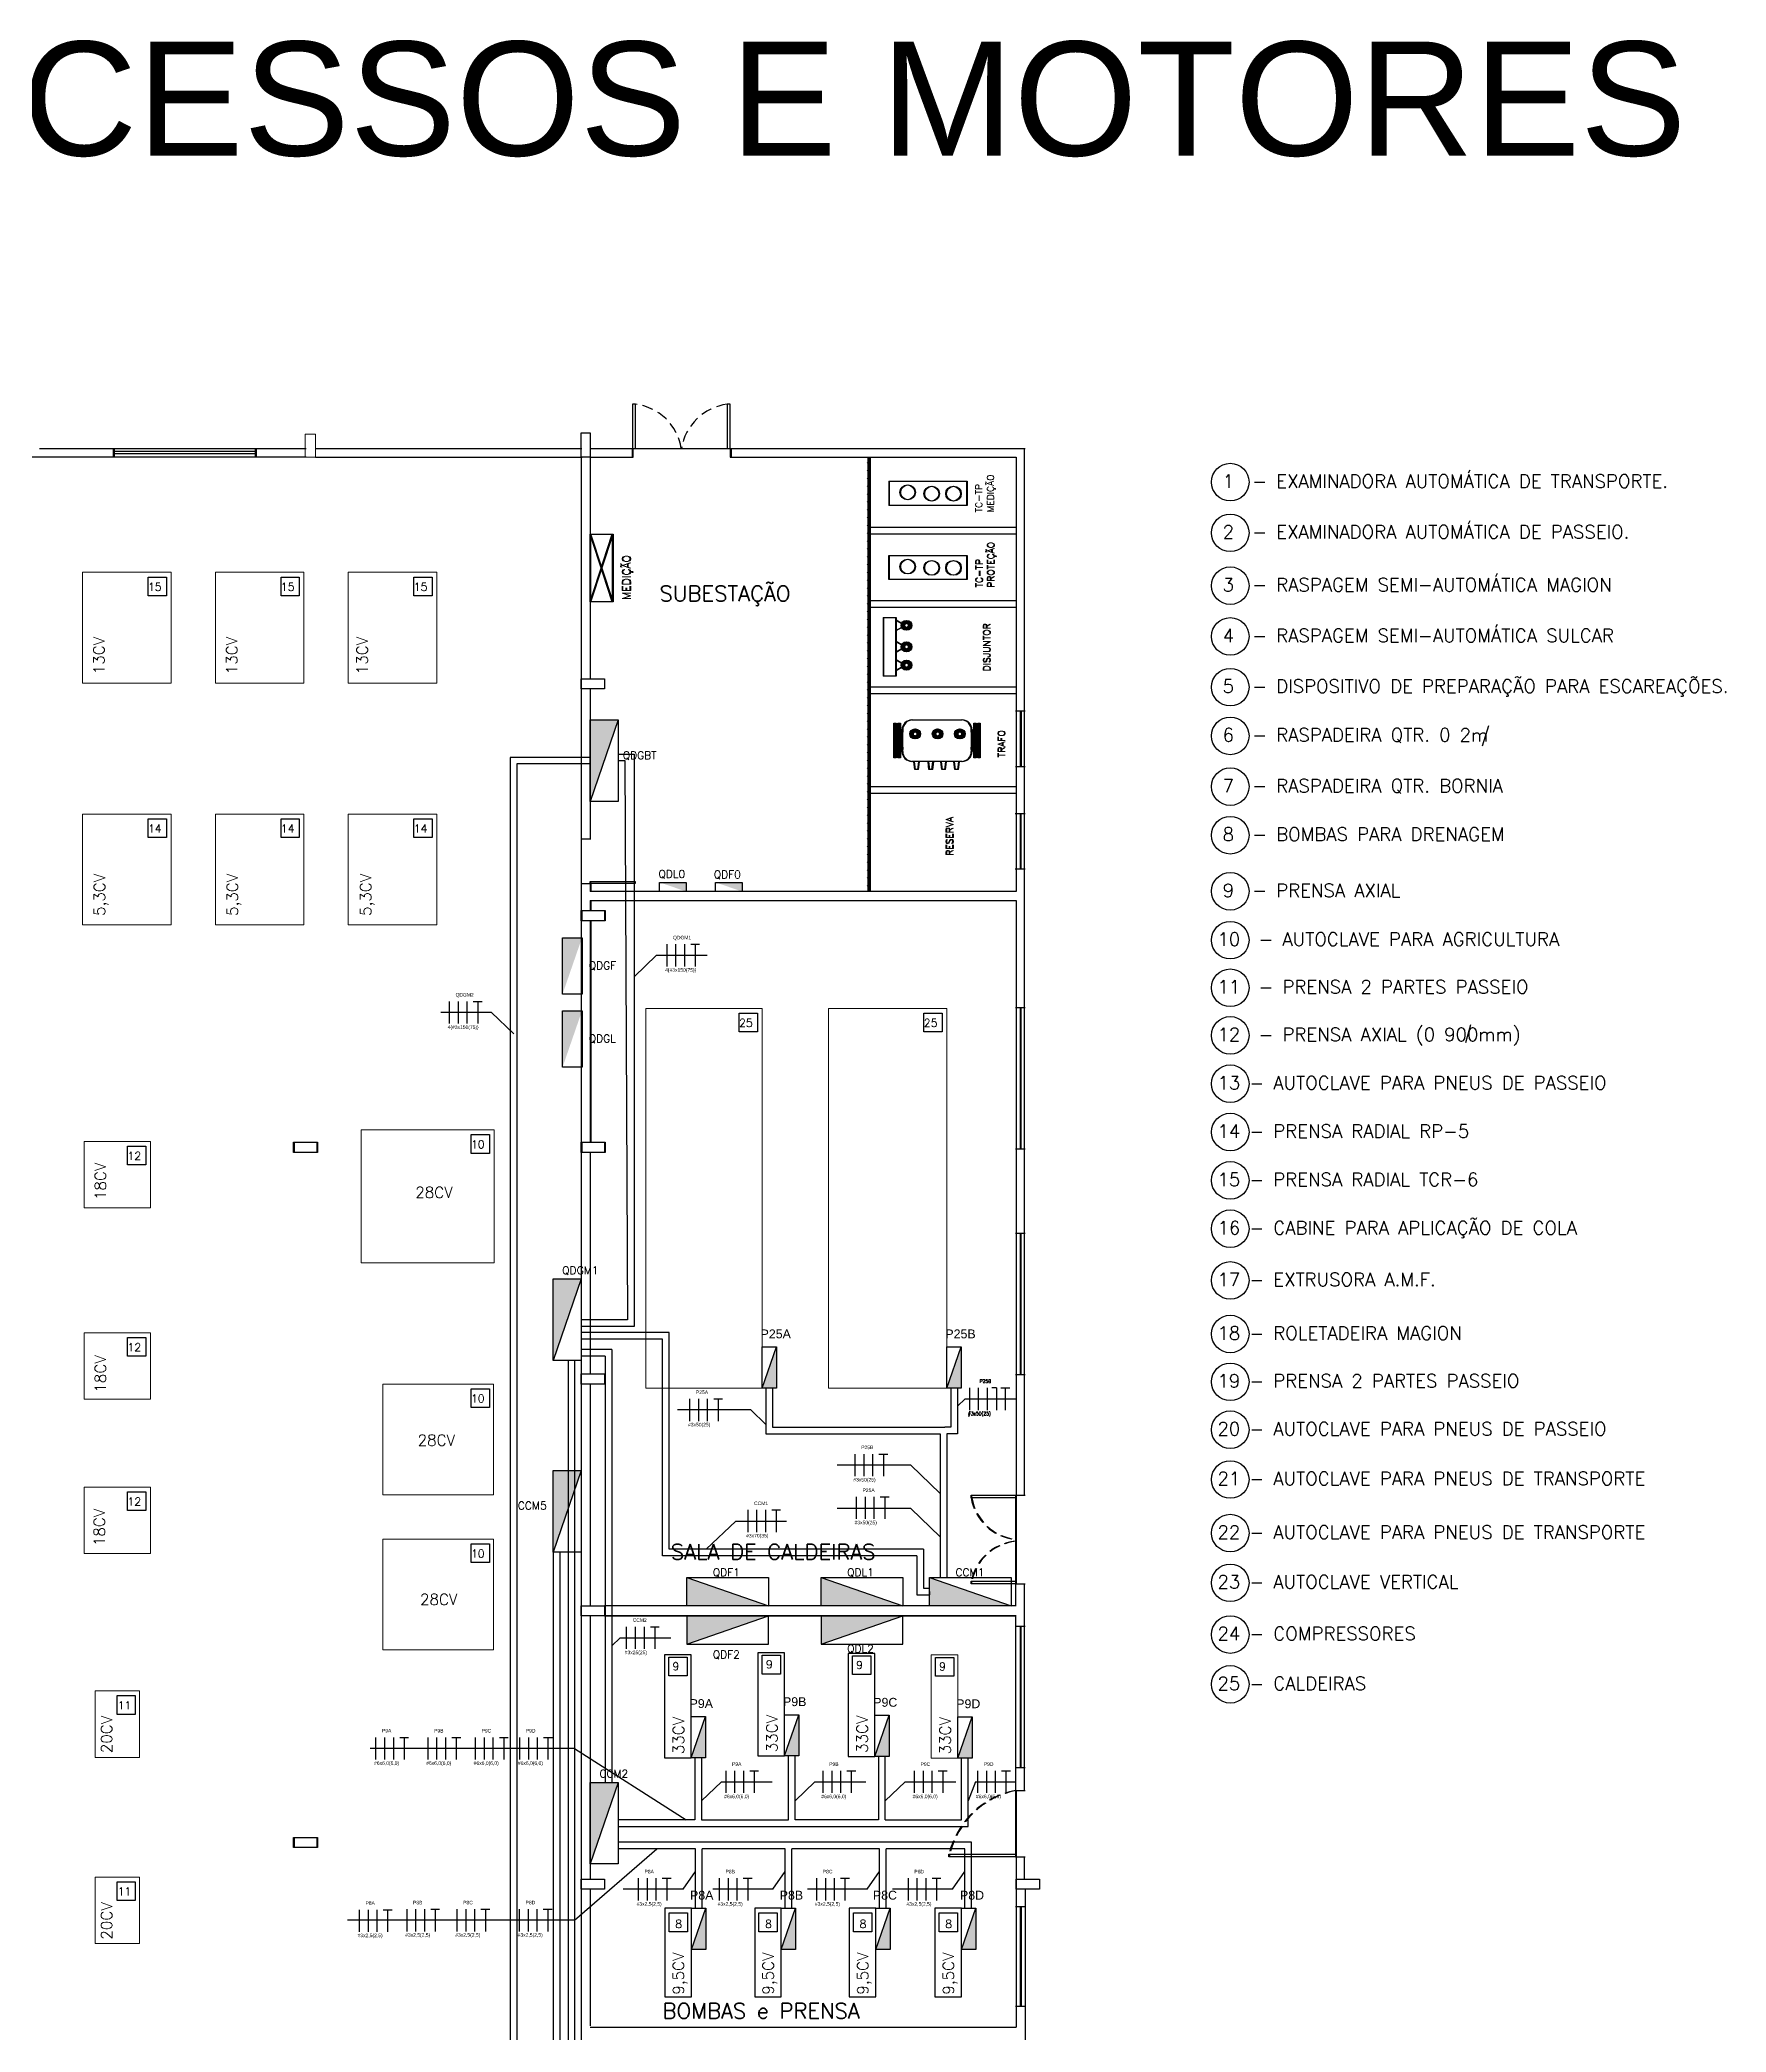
# Model space of a CAD drawing. Extents: x -259 to 641, y -96 to 322.
# Drawn here: x 255.75 to 293.81, y 152.59 to 197.55 of the extents above; entities that cross this region are included whole.
import ezdxf

# ---------------------------------------------------------------- set-up
doc = ezdxf.new("R2010")
doc.units = 0
doc.header["$MEASUREMENT"] = 0
doc.linetypes.add('DASHED2', pattern=[0.375, 0.25, -0.125])
for name, color, linetype in [('_ARQ', 5, 'Continuous'), ('_ARQ-TEXTO', 4, 'Continuous'), ('_ELT-ELETROCALHAS', 1, 'Continuous'), ('_ELT-MAQUINAS-TEXTO', 4, 'Continuous'), ('_ELT-MÁQUINAS', 3, 'Continuous'), ('_ELT-PONTO', 2, 'Continuous'), ('_ELT-PONTO-TEXTO', 4, 'Continuous'), ('_ELT_ELETRODUTOS', 6, 'Continuous'), ('ELET_FIAÇÃO', 1, 'Continuous')]:
    doc.layers.add(name, color=color, linetype=linetype)
doc.styles.add('ARIAL', font='arial.ttf')
doc.styles.add('ROMANS', font='romans')
doc.styles.add('textstyle3', font='romans')
doc.styles.add('textstyle4', font='arial.ttf')
doc.styles.add('textstyle6', font='Standard')

# ---------------------------------------------------------------- blocks, each defined once
blk = doc.blocks.new('FIACAO_LAMP_ELETRO_3FNT')
at = {"layer": 'ELET_FIAÇÃO', "color": 4, "linetype": 'Continuous'}
for p, q in [((0, -0.25), (0, 0.25)), ((0.2, -0.25), (0.2, 0.25)), ((0.4, -0.25), (0.4, 0.25)), ((0.6, 0.25), (0.5, 0.25)), ((0.6, 0.25), (0.6, -0.25)), ((0.7, 0.25), (0.9, 0.25)), ((0.8, 0.25), (0.8, -0.25))]:
    blk.add_line(p, q, dxfattribs=at)
at = {"layer": 'ELET_FIAÇÃO', "color": 4, "linetype": 'Continuous', "style": 'textstyle4'}
for tag, p in [('C', (0.224, 0.36)), ('B', (-0.043, -0.37))]:
    blk.add_attdef(tag, p, '', height=0.08, dxfattribs=at)
blk = doc.blocks.new('FIACAO_LAMP_ELETRO_3FT')
at = {"layer": 'ELET_FIAÇÃO', "color": 4, "linetype": 'Continuous'}
for p, q in [((0, -0.25), (0, 0.25)), ((0.2, -0.25), (0.2, 0.25)), ((0.4, -0.25), (0.4, 0.25)), ((0.536, 0.25), (0.736, 0.25)), ((0.636, 0.25), (0.636, -0.25))]:
    blk.add_line(p, q, dxfattribs=at)
at = {"layer": 'ELET_FIAÇÃO', "color": 4, "linetype": 'Continuous', "style": 'textstyle4'}
for tag, p in [('C', (0.136, 0.36)), ('B', (-0.043, -0.37))]:
    blk.add_attdef(tag, p, '', height=0.08, dxfattribs=at)

msp = doc.modelspace()

# ---------------------------------------------------------------- hatches: boundary and pattern name
at = {"layer": '_ARQ', "transparency": 33554687}
h = msp.add_hatch(dxfattribs=at)
h.set_pattern_fill('ANSI31', color=256, style=0, pattern_type=0)
h.set_pattern_definition([(45, (5.17517, 54.15784), (-0.08838835, 0.08838835), [])])
h.paths.add_polyline_path([(274.477, 188.127), (274.425, 188.127), (274.425, 178.327), (274.477, 178.327)], flags=0)
h = msp.add_hatch(dxfattribs=at)
h.set_pattern_fill('ANSI31', color=256, style=0, pattern_type=0)
h.set_pattern_definition([(45, (5.19323, 54.15784), (-0.08838835, 0.08838835), [])])
h.paths.add_polyline_path([(274.496, 188.127), (274.443, 188.127), (274.443, 178.327), (274.496, 178.327)], flags=0)
at = {"layer": '_ELT-PONTO', "linetype": 'Continuous', "lineweight": 0, "transparency": 33554687}
h = msp.add_hatch(color=256, dxfattribs=at)
edge = h.paths.add_edge_path(flags=0)
edge.add_arc((275.301, 184.333), 0.111, 180, 360)
edge.add_arc((275.301, 184.333), 0.111, 0, 180)
edge = h.paths.add_edge_path(flags=0)
edge.add_arc((275.301, 184.333), 0.0492, 180, 360, ccw=False)
edge.add_arc((275.301, 184.333), 0.0492, 0, 180, ccw=False)
at = {"layer": '_ELT-PONTO', "linetype": 'Continuous', "transparency": 33554687}
h = msp.add_hatch(color=256, dxfattribs=at)
edge = h.paths.add_edge_path(flags=0)
edge.add_arc((275.319, 184.333), 0.111, 180, 360)
edge.add_arc((275.319, 184.333), 0.111, 0, 180)
edge = h.paths.add_edge_path(flags=0)
edge.add_arc((275.319, 184.333), 0.0492, 180, 360, ccw=False)
edge.add_arc((275.319, 184.333), 0.0492, 0, 180, ccw=False)
at = {"layer": '_ELT-PONTO', "linetype": 'Continuous', "lineweight": 0, "transparency": 33554687}
h = msp.add_hatch(color=256, dxfattribs=at)
edge = h.paths.add_edge_path(flags=0)
edge.add_arc((275.301, 183.849), 0.111, 180, 360)
edge.add_arc((275.301, 183.849), 0.111, 0, 180)
edge = h.paths.add_edge_path(flags=0)
edge.add_arc((275.301, 183.849), 0.0492, 180, 360, ccw=False)
edge.add_arc((275.301, 183.849), 0.0492, 0, 180, ccw=False)
at = {"layer": '_ELT-PONTO', "linetype": 'Continuous', "transparency": 33554687}
h = msp.add_hatch(color=256, dxfattribs=at)
edge = h.paths.add_edge_path(flags=0)
edge.add_arc((275.319, 183.849), 0.111, 180, 360)
edge.add_arc((275.319, 183.849), 0.111, 0, 180)
edge = h.paths.add_edge_path(flags=0)
edge.add_arc((275.319, 183.849), 0.0492, 180, 360, ccw=False)
edge.add_arc((275.319, 183.849), 0.0492, 0, 180, ccw=False)
at = {"layer": '_ELT-PONTO', "linetype": 'Continuous', "lineweight": 0, "transparency": 33554687}
h = msp.add_hatch(color=256, dxfattribs=at)
edge = h.paths.add_edge_path(flags=0)
edge.add_arc((275.301, 183.435), 0.111, 180, 360)
edge.add_arc((275.301, 183.435), 0.111, 0, 180)
edge = h.paths.add_edge_path(flags=0)
edge.add_arc((275.301, 183.435), 0.0492, 180, 360, ccw=False)
edge.add_arc((275.301, 183.435), 0.0492, 0, 180, ccw=False)
at = {"layer": '_ELT-PONTO', "linetype": 'Continuous', "transparency": 33554687}
h = msp.add_hatch(color=256, dxfattribs=at)
edge = h.paths.add_edge_path(flags=0)
edge.add_arc((275.319, 183.435), 0.111, 180, 360)
edge.add_arc((275.319, 183.435), 0.111, 0, 180)
edge = h.paths.add_edge_path(flags=0)
edge.add_arc((275.319, 183.435), 0.0492, 180, 360, ccw=False)
edge.add_arc((275.319, 183.435), 0.0492, 0, 180, ccw=False)
for points in [[(268.168, 180.36), (268.805, 182.2), (268.168, 182.2)], [(267.546, 176.01), (267.986, 177.283), (267.546, 177.283)], [(267.546, 174.361), (267.986, 175.634), (267.546, 175.634)], [(267.332, 167.742), (267.968, 169.583), (267.332, 169.583)], [(267.332, 163.422), (267.968, 165.262), (267.332, 165.262)], [(272.193, 162.21), (270.352, 162.847), (270.352, 162.21)], [(275.226, 162.21), (273.386, 162.847), (273.386, 162.21)], [(277.672, 162.21), (275.832, 162.847), (275.832, 162.21)], [(270.352, 161.981), (270.352, 161.344), (272.193, 161.981)], [(273.386, 161.981), (273.386, 161.344), (275.226, 161.981)], [(268.168, 156.382), (268.805, 158.222), (268.168, 158.222)]]:
    msp.add_hatch(color=256, dxfattribs=at).paths.add_polyline_path(points, flags=0)
at = {"layer": '_ELT-PONTO', "linetype": 'Continuous', "lineweight": 0, "transparency": 33554687}
h = msp.add_hatch(color=256, dxfattribs=at)
edge = h.paths.add_edge_path(flags=0)
edge.add_arc((275.496, 181.884), 0.111, 0, 180)
edge.add_arc((275.496, 181.884), 0.111, 180, 360)
edge = h.paths.add_edge_path(flags=0)
edge.add_arc((275.496, 181.884), 0.0492, 0, 180, ccw=False)
edge.add_arc((275.496, 181.884), 0.0492, 180, 360, ccw=False)
at = {"layer": '_ELT-PONTO', "linetype": 'Continuous', "transparency": 33554687}
h = msp.add_hatch(color=256, dxfattribs=at)
edge = h.paths.add_edge_path(flags=0)
edge.add_arc((275.514, 181.884), 0.111, 0, 180)
edge.add_arc((275.514, 181.884), 0.111, 180, 360)
edge = h.paths.add_edge_path(flags=0)
edge.add_arc((275.514, 181.884), 0.0492, 0, 180, ccw=False)
edge.add_arc((275.514, 181.884), 0.0492, 180, 360, ccw=False)
at = {"layer": '_ELT-PONTO', "linetype": 'Continuous', "lineweight": 0, "transparency": 33554687}
h = msp.add_hatch(color=256, dxfattribs=at)
edge = h.paths.add_edge_path(flags=0)
edge.add_arc((276.004, 181.884), 0.111, 270, 450)
edge.add_arc((276.004, 181.884), 0.111, 90, 270)
edge = h.paths.add_edge_path(flags=0)
edge.add_arc((276.004, 181.884), 0.0492, -90, 90, ccw=False)
edge.add_arc((276.004, 181.884), 0.0492, 90, 270, ccw=False)
at = {"layer": '_ELT-PONTO', "linetype": 'Continuous', "transparency": 33554687}
h = msp.add_hatch(color=256, dxfattribs=at)
edge = h.paths.add_edge_path(flags=0)
edge.add_arc((276.022, 181.884), 0.111, 270, 450)
edge.add_arc((276.022, 181.884), 0.111, 90, 270)
edge = h.paths.add_edge_path(flags=0)
edge.add_arc((276.022, 181.884), 0.0492, -90, 90, ccw=False)
edge.add_arc((276.022, 181.884), 0.0492, 90, 270, ccw=False)
at = {"layer": '_ELT-PONTO', "linetype": 'Continuous', "lineweight": 0, "transparency": 33554687}
h = msp.add_hatch(color=256, dxfattribs=at)
edge = h.paths.add_edge_path(flags=0)
edge.add_arc((276.505, 181.884), 0.111, 0, 180)
edge.add_arc((276.505, 181.884), 0.111, 180, 360)
edge = h.paths.add_edge_path(flags=0)
edge.add_arc((276.505, 181.884), 0.0492, 0, 180, ccw=False)
edge.add_arc((276.505, 181.884), 0.0492, 180, 360, ccw=False)
at = {"layer": '_ELT-PONTO', "linetype": 'Continuous', "transparency": 33554687}
h = msp.add_hatch(color=256, dxfattribs=at)
edge = h.paths.add_edge_path(flags=0)
edge.add_arc((276.523, 181.884), 0.111, 0, 180)
edge.add_arc((276.523, 181.884), 0.111, 180, 360)
edge = h.paths.add_edge_path(flags=0)
edge.add_arc((276.523, 181.884), 0.0492, 0, 180, ccw=False)
edge.add_arc((276.523, 181.884), 0.0492, 180, 360, ccw=False)
at = {"layer": '_ELT-PONTO', "linetype": 'Continuous'}
for points in [[(269.737, 178.534), (270.337, 178.327), (270.337, 178.534)], [(270.999, 178.534), (271.599, 178.327), (271.599, 178.534)]]:
    msp.add_hatch(color=256, dxfattribs=at).paths.add_polyline_path(points)
h = msp.add_hatch(color=256, dxfattribs=at)
h.dxf.hatch_style = 1
h.paths.add_polyline_path([(272.374, 168.051), (272.052, 167.119), (272.374, 167.119)])
h = msp.add_hatch(color=256, dxfattribs=at)
h.dxf.hatch_style = 1
h.paths.add_polyline_path([(276.545, 168.051), (276.222, 167.119), (276.545, 167.119)])
h = msp.add_hatch(color=256, dxfattribs=at)
h.dxf.hatch_style = 1
h.paths.add_polyline_path([(270.771, 159.708), (270.449, 158.776), (270.771, 158.776)])
h = msp.add_hatch(color=256, dxfattribs=at)
h.dxf.hatch_style = 1
h.paths.add_polyline_path([(272.88, 159.751), (272.558, 158.819), (272.88, 158.819)])
h = msp.add_hatch(color=256, dxfattribs=at)
h.dxf.hatch_style = 1
h.paths.add_polyline_path([(274.917, 159.737), (274.594, 158.805), (274.917, 158.805)])
h = msp.add_hatch(color=256, dxfattribs=at)
h.dxf.hatch_style = 1
h.paths.add_polyline_path([(276.79, 159.704), (276.467, 158.772), (276.79, 158.772)])
h = msp.add_hatch(color=256, dxfattribs=at)
h.dxf.hatch_style = 1
h.paths.add_polyline_path([(270.781, 155.384), (270.458, 154.452), (270.781, 154.452)])
h = msp.add_hatch(color=256, dxfattribs=at)
h.dxf.hatch_style = 1
h.paths.add_polyline_path([(272.806, 155.384), (272.484, 154.452), (272.806, 154.452)])
h = msp.add_hatch(color=256, dxfattribs=at)
h.dxf.hatch_style = 1
h.paths.add_polyline_path([(274.941, 155.384), (274.618, 154.452), (274.941, 154.452)])
h = msp.add_hatch(color=256, dxfattribs=at)
h.dxf.hatch_style = 1
h.paths.add_polyline_path([(276.875, 155.384), (276.552, 154.452), (276.875, 154.452)])

# ---------------------------------------------------------------- linework, layer by layer
at = {"layer": '_ARQ', "linetype": 'Continuous'}
for p, q in [((261.739, 188.127), (224.364, 188.127)), ((261.757, 188.127), (224.611, 188.127)), ((269.123, 188.127), (269.123, 188.325)), ((269.123, 188.325), (271.333, 188.325)), ((269.141, 188.325), (271.351, 188.325)), ((269.141, 188.127), (269.141, 188.325)), ((271.333, 188.325), (271.333, 188.127)), ((271.351, 188.325), (271.351, 188.127)), ((268.168, 182.898), (268.168, 179.506)), ((268.168, 179.506), (267.968, 179.506)), ((268.186, 179.506), (267.986, 179.506)), ((277.768, 164.704), (277.768, 162.704)), ((277.786, 164.704), (277.786, 162.704)), ((277.768, 161.981), (277.768, 158.04)), ((277.768, 158.04), (277.968, 158.04)), ((277.768, 158.04), (277.768, 156.6)), ((277.786, 158.04), (277.786, 156.6)), ((277.786, 158.04), (277.986, 158.04)), ((277.768, 156.54), (277.968, 156.54)), ((277.786, 156.54), (277.986, 156.54)), ((268.168, 155.811), (268.168, 152.726))]:
    msp.add_line(p, q, dxfattribs=at)
at = {"layer": '_ARQ'}
for p, q in [((255.739, 188.327), (261.739, 188.327)), ((255.757, 188.327), (261.757, 188.327)), ((257.412, 188.124), (257.412, 188.327)), ((257.412, 188.262), (260.609, 188.262)), ((257.412, 188.209), (260.609, 188.209)), ((257.43, 188.124), (257.43, 188.327)), ((257.43, 188.262), (260.627, 188.262)), ((257.43, 188.209), (260.627, 188.209)), ((260.612, 188.327), (260.612, 188.124)), ((260.63, 188.327), (260.63, 188.124)), ((261.968, 188.327), (267.966, 188.327)), ((261.968, 188.127), (267.968, 188.127)), ((261.986, 188.327), (267.984, 188.327)), ((261.986, 188.127), (267.986, 188.127)), ((267.968, 188.127), (267.968, 149.641)), ((268.168, 188.327), (277.968, 188.327)), ((268.168, 188.127), (269.123, 188.127)), ((268.168, 188.127), (268.168, 183.127)), ((268.186, 188.327), (277.986, 188.327)), ((268.186, 188.127), (269.141, 188.127)), ((271.333, 188.127), (277.768, 188.127)), ((271.351, 188.127), (277.786, 188.127)), ((274.443, 178.327), (274.443, 188.127)), ((274.477, 178.327), (274.477, 188.127)), ((274.496, 178.327), (274.496, 188.127)), ((277.786, 188.127), (277.786, 178.327)), ((277.968, 188.327), (277.968, 164.704)), ((274.477, 186.547), (277.768, 186.547)), ((274.477, 186.397), (277.768, 186.397)), ((274.496, 186.547), (277.786, 186.547)), ((274.496, 186.397), (277.786, 186.397)), ((274.477, 184.897), (277.768, 184.897)), ((274.496, 184.897), (277.786, 184.897)), ((274.477, 184.747), (277.768, 184.747)), ((274.496, 184.747), (277.786, 184.747)), ((274.477, 182.947), (277.768, 182.947)), ((274.477, 182.797), (277.768, 182.797)), ((274.496, 182.947), (277.786, 182.947)), ((274.496, 182.797), (277.786, 182.797)), ((277.768, 182.402), (277.971, 182.402)), ((277.786, 182.402), (277.989, 182.402)), ((277.887, 181.152), (277.887, 182.402)), ((277.905, 181.152), (277.905, 182.402)), ((277.768, 181.152), (277.971, 181.152)), ((277.786, 181.152), (277.989, 181.152)), ((274.477, 180.697), (277.768, 180.697)), ((274.477, 180.547), (277.768, 180.547)), ((274.496, 180.697), (277.786, 180.697)), ((274.496, 180.547), (277.786, 180.547)), ((277.766, 180.09), (277.968, 180.09)), ((277.784, 180.09), (277.986, 180.09)), ((277.884, 178.84), (277.884, 180.09)), ((277.902, 178.84), (277.902, 180.09)), ((267.968, 178.506), (268.168, 178.506)), ((267.986, 178.506), (268.186, 178.506)), ((268.168, 178.506), (268.168, 178.327)), ((268.186, 178.506), (268.186, 178.327)), ((277.766, 178.84), (277.968, 178.84)), ((277.784, 178.84), (277.986, 178.84)), ((277.768, 178.327), (268.168, 178.327)), ((268.168, 178.127), (268.168, 177.898)), ((268.168, 178.127), (277.768, 178.127)), ((277.786, 178.327), (268.186, 178.327)), ((268.186, 178.127), (277.786, 178.127)), ((268.186, 178.127), (268.186, 177.898)), ((277.786, 178.127), (277.786, 164.704)), ((268.168, 177.668), (268.168, 172.668)), ((268.186, 177.668), (268.186, 172.668)), ((277.768, 175.709), (277.968, 175.709)), ((277.786, 175.709), (277.986, 175.709)), ((277.884, 172.509), (277.884, 175.707)), ((277.902, 172.509), (277.902, 175.707)), ((268.168, 172.439), (268.168, 167.439)), ((277.968, 172.509), (277.768, 172.509)), ((277.986, 172.509), (277.786, 172.509)), ((277.768, 170.62), (277.968, 170.62)), ((277.786, 170.62), (277.986, 170.62)), ((277.884, 167.42), (277.884, 170.617)), ((277.902, 167.42), (277.902, 170.617)), ((277.968, 167.42), (277.768, 167.42)), ((277.986, 167.42), (277.786, 167.42)), ((268.168, 167.21), (268.168, 162.21)), ((277.768, 164.704), (277.968, 164.704)), ((277.786, 164.704), (277.986, 164.704)), ((275.832, 162.528), (275.832, 162.603)), ((275.832, 162.528), (275.832, 162.453)), ((277.768, 162.704), (277.968, 162.704)), ((277.768, 162.704), (277.768, 162.21)), ((277.786, 162.704), (277.986, 162.704)), ((277.968, 162.704), (277.968, 158.04)), ((268.168, 161.981), (268.168, 156.04)), ((277.768, 162.21), (268.493, 162.21)), ((268.493, 161.981), (277.768, 161.981)), ((277.786, 162.21), (268.511, 162.21)), ((277.786, 161.981), (268.511, 161.981)), ((277.766, 161.75), (277.968, 161.75)), ((277.784, 161.75), (277.986, 161.75)), ((277.884, 158.55), (277.884, 161.747)), ((277.902, 158.55), (277.902, 161.747)), ((277.968, 158.55), (277.766, 158.55)), ((277.986, 158.55), (277.784, 158.55)), ((277.786, 156.54), (277.786, 152.698)), ((277.968, 156.54), (277.968, 156.04)), ((277.986, 155.811), (277.986, 141.093)), ((277.768, 155.419), (277.971, 155.419)), ((277.786, 155.419), (277.989, 155.419)), ((277.887, 153.165), (277.887, 155.416)), ((277.905, 153.165), (277.905, 155.416)), ((277.971, 153.165), (277.768, 153.165)), ((277.989, 153.165), (277.786, 153.165)), ((268.168, 152.698), (277.768, 152.698)), ((268.186, 152.698), (277.786, 152.698))]:
    msp.add_line(p, q, dxfattribs=at)
at = {"layer": '_ARQ', "linetype": 'Continuous'}
for points in [[(269.123, 188.325), (269.193, 188.325), (269.193, 189.325), (269.123, 189.325)], [(271.263, 188.325), (271.333, 188.325), (271.333, 189.325), (271.263, 189.325)], [(268.168, 188.127), (267.966, 188.127), (267.966, 188.675), (268.168, 188.675)], [(277.768, 164.644), (276.768, 164.644), (276.768, 164.704), (277.768, 164.704)], [(277.786, 164.644), (276.786, 164.644), (276.786, 164.704), (277.786, 164.704)], [(277.768, 162.704), (276.768, 162.704), (276.768, 162.764), (277.768, 162.764)], [(277.786, 162.704), (276.786, 162.704), (276.786, 162.764), (277.786, 162.764)], [(277.768, 156.54), (276.268, 156.54), (276.268, 156.6), (277.768, 156.6)], [(277.786, 156.54), (276.286, 156.54), (276.286, 156.6), (277.786, 156.6)]]:
    msp.add_lwpolyline(points, close=True, dxfattribs=at)
at = {"layer": '_ARQ', "lineweight": 0}
msp.add_lwpolyline([(261.968, 188.651), (261.968, 188.127), (261.739, 188.127), (261.739, 188.651)], close=True, dxfattribs=at)
at = {"layer": '_ARQ'}
for points in [[(267.968, 183.127), (268.493, 183.127), (268.493, 182.898), (267.968, 182.898)], [(268.168, 178.506), (268.168, 178.556), (269.168, 178.556), (269.168, 178.506)], [(268.186, 178.506), (268.186, 178.556), (269.186, 178.556), (269.186, 178.506)], [(267.968, 177.898), (268.493, 177.898), (268.493, 177.668), (267.968, 177.668)], [(267.986, 177.898), (268.511, 177.898), (268.511, 177.668), (267.986, 177.668)], [(261.477, 172.668), (262.001, 172.668), (262.001, 172.439), (261.477, 172.439)], [(261.495, 172.668), (262.019, 172.668), (262.019, 172.439), (261.495, 172.439)], [(267.968, 172.668), (268.493, 172.668), (268.493, 172.439), (267.968, 172.439)], [(267.986, 172.668), (268.511, 172.668), (268.511, 172.439), (267.986, 172.439)], [(267.968, 167.439), (268.493, 167.439), (268.493, 167.21), (267.968, 167.21)], [(267.968, 162.21), (268.493, 162.21), (268.493, 161.981), (267.968, 161.981)], [(261.477, 156.981), (262.001, 156.981), (262.001, 156.752), (261.477, 156.752)], [(261.495, 156.981), (262.019, 156.981), (262.019, 156.752), (261.495, 156.752)], [(267.968, 156.04), (268.493, 156.04), (268.493, 155.811), (267.968, 155.811)], [(277.786, 156.04), (278.311, 156.04), (278.311, 155.811), (277.786, 155.811)]]:
    msp.add_lwpolyline(points, close=True, dxfattribs=at)
at = {"layer": '_ARQ', "linetype": 'DASHED2'}
for centre, radius, start, end in [((269.04, 188.131), 1.204, 9.3793, 82.7104), ((271.416, 188.129), 1.204, 97.2896, 170.6207), ((277.889, 164.834), 1.136, 189.6213, 263.9217), ((277.907, 164.834), 1.136, 189.6213, 263.9217), ((277.881, 162.534), 1.136, 96.0783, 170.3787), ((277.899, 162.534), 1.136, 96.0783, 170.3787), ((278.142, 156.15), 1.927, 101.1833, 166.4784), ((278.16, 156.15), 1.927, 101.1833, 166.4784)]:
    msp.add_arc(centre, radius, start, end, dxfattribs=at)
at = {"layer": '_ARQ-TEXTO'}
for p, q in [((288.309, 181.613), (288.458, 182.073)), ((287.936, 174.921), (288.052, 175.328))]:
    msp.add_line(p, q, dxfattribs=at)
for centre in [(282.618, 187.566), (282.618, 186.421), (282.618, 185.229), (282.618, 184.084), (282.618, 182.939), (282.618, 181.839), (282.618, 180.694), (282.618, 179.597), (282.618, 178.332), (282.618, 177.229), (282.618, 176.155), (282.618, 175.081), (282.618, 173.99), (282.618, 172.899), (282.618, 171.808), (282.618, 170.718), (282.618, 169.551), (282.618, 168.342), (282.618, 167.262), (282.618, 166.182), (282.618, 165.058), (282.618, 163.849), (282.618, 162.726), (282.618, 161.559), (282.618, 160.436)]:
    msp.add_circle(centre, 0.424, dxfattribs=at)
at = {"layer": '_ELT-ELETROCALHAS', "color": 254, "true_color": 0xfeeab9}
for p, q in [((268.51, 167.839), (268.51, 158.222)), ((268.66, 167.989), (268.66, 158.222))]:
    msp.add_line(p, q, dxfattribs=at)
at = {"layer": '_ELT-ELETROCALHAS', "color": 116, "true_color": 0x136734}
for points in [[(268.168, 181.355), (266.367, 181.355), (266.367, 151.048), (248.653, 151.048), (248.653, 150.254)], [(268.168, 181.205), (266.517, 181.205), (266.517, 150.898), (248.803, 150.898), (248.803, 150.254)], [(268.805, 181.43), (269.16, 181.43), (269.16, 168.51), (267.968, 168.51)], [(268.805, 181.28), (268.952, 181.28), (269.01, 168.66), (267.968, 168.66)]]:
    msp.add_lwpolyline(points, dxfattribs=at)
at = {"layer": '_ELT-ELETROCALHAS', "color": 254, "true_color": 0xfeeab9}
for points in [[(269.954, 167.742), (269.954, 168.372), (267.968, 168.372)], [(269.804, 168.151), (269.804, 168.222), (267.968, 168.222)], [(275.543, 163.334), (269.804, 163.334), (269.804, 168.151)], [(267.67, 167.742), (267.67, 143.52)], [(267.82, 167.742), (267.82, 143.67)], [(268.66, 167.989), (267.968, 167.989)], [(268.51, 167.839), (267.968, 167.839)], [(275.693, 163.484), (269.954, 163.484), (269.954, 167.742)], [(267.332, 163.422), (267.332, 150.654)], [(267.482, 163.422), (267.482, 150.504)], [(275.543, 163.334), (275.543, 162.453), (275.832, 162.453)], [(275.693, 163.484), (275.693, 162.603), (275.832, 162.603)]]:
    msp.add_lwpolyline(points, dxfattribs=at)
at = {"layer": '_ELT-ELETROCALHAS', "color": 32, "true_color": 0xcd6928}
for points in [[(272.138, 167.119), (272.138, 166.088), (276.072, 166.088), (276.072, 162.847)], [(272.288, 167.119), (272.288, 166.238), (276.177, 166.238)], [(276.309, 167.119), (276.309, 166.238), (276.177, 166.238)], [(276.459, 167.119), (276.459, 166.088), (276.222, 166.088)], [(276.222, 166.088), (276.222, 162.847)], [(270.535, 158.776), (270.535, 157.377), (268.805, 157.377)], [(268.805, 157.227), (276.703, 157.227), (276.703, 158.772)], [(270.685, 157.377), (272.644, 157.377), (272.644, 158.819)], [(270.685, 158.776), (270.685, 157.377)], [(272.794, 157.377), (272.794, 158.819)], [(274.681, 158.805), (274.681, 157.377), (272.794, 157.377)], [(274.831, 157.377), (274.831, 158.805)], [(274.831, 157.377), (276.553, 157.377), (276.553, 158.772)], [(270.695, 156.871), (268.805, 156.871)], [(270.545, 155.384), (270.545, 156.721), (268.805, 156.721)], [(272.72, 156.871), (272.72, 156.871), (270.695, 156.871)], [(270.695, 155.384), (270.695, 156.721)], [(272.57, 155.384), (272.57, 156.721), (270.695, 156.721)], [(274.854, 156.871), (272.72, 156.871)], [(272.72, 155.384), (272.72, 156.721)], [(274.704, 155.384), (274.704, 156.721), (272.72, 156.721)], [(276.778, 155.384), (276.778, 156.871), (274.854, 156.871)], [(274.854, 155.384), (274.854, 156.721)], [(276.628, 155.384), (276.628, 156.721), (274.854, 156.721)]]:
    msp.add_lwpolyline(points, dxfattribs=at)
at = {"layer": '_ELT-MAQUINAS-TEXTO'}
for points in [[(258.193, 185.421), (258.605, 185.421), (258.605, 184.999), (258.193, 184.999)], [(261.193, 185.421), (261.605, 185.421), (261.605, 184.999), (261.193, 184.999)], [(264.193, 185.421), (264.605, 185.421), (264.605, 184.999), (264.193, 184.999)], [(258.193, 179.966), (258.605, 179.966), (258.605, 179.544), (258.193, 179.544)], [(261.193, 179.966), (261.605, 179.966), (261.605, 179.544), (261.193, 179.544)], [(264.193, 179.966), (264.605, 179.966), (264.605, 179.544), (264.193, 179.544)], [(271.535, 175.581), (271.947, 175.581), (271.947, 175.158), (271.535, 175.158)], [(275.705, 175.581), (276.118, 175.581), (276.118, 175.158), (275.705, 175.158)], [(265.484, 172.84), (265.896, 172.84), (265.896, 172.417), (265.484, 172.417)], [(257.73, 172.578), (258.143, 172.578), (258.143, 172.156), (257.73, 172.156)], [(257.73, 168.262), (258.143, 168.262), (258.143, 167.839), (257.73, 167.839)], [(265.484, 167.105), (265.896, 167.105), (265.896, 166.682), (265.484, 166.682)], [(257.73, 164.778), (258.143, 164.778), (258.143, 164.356), (257.73, 164.356)], [(265.484, 163.605), (265.896, 163.605), (265.896, 163.182), (265.484, 163.182)], [(269.944, 161.047), (270.357, 161.047), (270.357, 160.625), (269.944, 160.625)], [(272.053, 161.091), (272.466, 161.091), (272.466, 160.668), (272.053, 160.668)], [(274.089, 161.076), (274.502, 161.076), (274.502, 160.654), (274.089, 160.654)], [(275.962, 161.043), (276.375, 161.043), (276.375, 160.621), (275.962, 160.621)], [(257.491, 160.18), (257.903, 160.18), (257.903, 159.757), (257.491, 159.757)], [(257.491, 155.98), (257.903, 155.98), (257.903, 155.557), (257.491, 155.557)], [(269.955, 155.276), (270.367, 155.276), (270.367, 154.853), (269.955, 154.853)], [(271.98, 155.276), (272.393, 155.276), (272.393, 154.853), (271.98, 154.853)], [(274.114, 155.276), (274.527, 155.276), (274.527, 154.853), (274.114, 154.853)], [(276.049, 155.276), (276.461, 155.276), (276.461, 154.853), (276.049, 154.853)]]:
    msp.add_lwpolyline(points, close=True, dxfattribs=at)
at = {"layer": '_ELT-MÁQUINAS', "color": 4, "lineweight": 0}
for points in [[(256.71, 183.03), (258.71, 183.03), (258.71, 185.53), (256.71, 185.53)], [(259.71, 183.03), (261.71, 183.03), (261.71, 185.53), (259.71, 185.53)], [(262.71, 183.03), (264.71, 183.03), (264.71, 185.53), (262.71, 185.53)], [(256.71, 177.575), (258.71, 177.575), (258.71, 180.075), (256.71, 180.075)], [(259.71, 177.575), (261.71, 177.575), (261.71, 180.075), (259.71, 180.075)], [(262.71, 177.575), (264.71, 177.575), (264.71, 180.075), (262.71, 180.075)], [(269.43, 175.689), (272.052, 175.689), (272.052, 167.119), (269.43, 167.119)], [(273.553, 175.689), (276.222, 175.689), (276.222, 167.119), (273.553, 167.119)], [(256.747, 171.187), (258.247, 171.187), (258.247, 172.687), (256.747, 172.687)], [(263.001, 169.948), (266.001, 169.948), (266.001, 172.948), (263.001, 172.948)], [(256.747, 166.87), (258.247, 166.87), (258.247, 168.37), (256.747, 168.37)], [(263.488, 164.713), (265.988, 164.713), (265.988, 167.213), (263.488, 167.213)], [(256.747, 163.387), (258.247, 163.387), (258.247, 164.887), (256.747, 164.887)], [(263.488, 161.213), (265.988, 161.213), (265.988, 163.713), (263.488, 163.713)], [(275.867, 158.772), (276.467, 158.772), (276.467, 161.098), (275.867, 161.098)], [(256.997, 158.787), (257.997, 158.787), (257.997, 160.287), (256.997, 160.287)], [(256.997, 154.587), (257.997, 154.587), (257.997, 156.087), (256.997, 156.087)]]:
    msp.add_lwpolyline(points, close=True, dxfattribs=at)
at = {"layer": '_ELT-MÁQUINAS', "color": 4}
for points in [[(269.849, 158.776), (270.449, 158.776), (270.449, 161.102), (269.849, 161.102)], [(271.958, 158.819), (272.558, 158.819), (272.558, 161.146), (271.958, 161.146)], [(273.994, 158.805), (274.594, 158.805), (274.594, 161.131), (273.994, 161.131)], [(269.858, 153.384), (270.458, 153.384), (270.458, 155.384), (269.858, 155.384)], [(271.884, 153.384), (272.484, 153.384), (272.484, 155.384), (271.884, 155.384)], [(274.018, 153.384), (274.618, 153.384), (274.618, 155.384), (274.018, 155.384)], [(275.952, 153.384), (276.552, 153.384), (276.552, 155.384), (275.952, 155.384)]]:
    msp.add_lwpolyline(points, close=True, dxfattribs=at)
at = {"layer": '_ELT-PONTO', "linetype": 'Continuous'}
for p, q in [((268.168, 184.863), (268.669, 186.39)), ((268.669, 184.863), (268.168, 186.39)), ((268.186, 184.863), (268.687, 186.39)), ((268.687, 184.863), (268.186, 186.39)), ((268.805, 182.2), (268.168, 180.36)), ((275.433, 182.199), (276.548, 182.199)), ((275.451, 182.199), (276.566, 182.199)), ((275.208, 181.488), (275.208, 181.974)), ((275.226, 181.488), (275.226, 181.974)), ((276.773, 181.974), (276.773, 181.488)), ((276.791, 181.974), (276.791, 181.488)), ((276.548, 181.263), (275.433, 181.263)), ((276.566, 181.263), (275.451, 181.263)), ((275.498, 181.078), (275.476, 181.25)), ((275.516, 181.078), (275.494, 181.25)), ((275.563, 181.078), (275.588, 181.25)), ((275.581, 181.078), (275.606, 181.25)), ((275.818, 181.078), (275.796, 181.25)), ((275.836, 181.078), (275.814, 181.25)), ((275.883, 181.078), (275.908, 181.25)), ((275.901, 181.078), (275.926, 181.25)), ((276.069, 181.263), (275.909, 181.263)), ((276.087, 181.263), (275.927, 181.263)), ((276.108, 181.078), (276.086, 181.25)), ((276.126, 181.078), (276.104, 181.25)), ((276.173, 181.078), (276.198, 181.25)), ((276.191, 181.078), (276.216, 181.25)), ((276.401, 181.078), (276.379, 181.25)), ((276.419, 181.078), (276.397, 181.25)), ((276.466, 181.078), (276.491, 181.25)), ((276.484, 181.078), (276.509, 181.25)), ((275.563, 181.078), (275.498, 181.078)), ((275.581, 181.078), (275.516, 181.078)), ((275.883, 181.078), (275.818, 181.078)), ((275.901, 181.078), (275.836, 181.078)), ((276.173, 181.078), (276.108, 181.078)), ((276.191, 181.078), (276.126, 181.078)), ((276.466, 181.078), (276.401, 181.078)), ((276.484, 181.078), (276.419, 181.078)), ((267.968, 169.583), (267.332, 167.742)), ((272.052, 167.119), (272.374, 168.051)), ((276.222, 167.119), (276.545, 168.051)), ((267.968, 165.262), (267.332, 163.422)), ((270.352, 162.847), (272.193, 162.21)), ((273.386, 162.847), (275.226, 162.21)), ((275.832, 162.847), (277.672, 162.21)), ((270.352, 161.344), (272.193, 161.981)), ((273.386, 161.344), (275.226, 161.981)), ((270.449, 158.776), (270.771, 159.708)), ((272.558, 158.819), (272.88, 159.751)), ((274.594, 158.805), (274.917, 159.737)), ((276.467, 158.772), (276.79, 159.704)), ((268.805, 158.222), (268.168, 156.382)), ((270.458, 154.452), (270.781, 155.384)), ((272.484, 154.452), (272.806, 155.384)), ((274.618, 154.452), (274.941, 155.384)), ((276.552, 154.452), (276.875, 155.384))]:
    msp.add_line(p, q, dxfattribs=at)
at = {"layer": '_ELT-PONTO', "linetype": 'Continuous', "lineweight": 0}
for points in [[(274.911, 187.041), (274.911, 187.584), (276.663, 187.584), (276.663, 187.041)], [(274.78, 183.189), (274.78, 184.508), (275.061, 184.508), (275.061, 183.189)], [(275.264, 184.333), (275.061, 184.45), (275.061, 184.215)], [(275.264, 183.849), (275.061, 183.966), (275.061, 183.732)], [(275.264, 183.435), (275.061, 183.553), (275.061, 183.318)]]:
    msp.add_lwpolyline(points, close=True, dxfattribs=at)
at = {"layer": '_ELT-PONTO', "linetype": 'Continuous'}
for points in [[(274.929, 187.041), (274.929, 187.584), (276.681, 187.584), (276.681, 187.041)], [(268.168, 186.39), (268.669, 186.39), (268.669, 184.863), (268.168, 184.863)], [(268.186, 186.39), (268.687, 186.39), (268.687, 184.863), (268.186, 184.863)], [(274.911, 185.367), (274.911, 185.91), (276.663, 185.91), (276.663, 185.367)], [(274.929, 185.367), (274.929, 185.91), (276.681, 185.91), (276.681, 185.367)], [(274.798, 183.189), (274.798, 184.508), (275.079, 184.508), (275.079, 183.189)], [(275.282, 184.333), (275.079, 184.45), (275.079, 184.215)], [(275.282, 183.849), (275.079, 183.966), (275.079, 183.732)], [(275.282, 183.435), (275.079, 183.553), (275.079, 183.318)], [(268.168, 182.2), (268.805, 182.2), (268.805, 180.36), (268.168, 180.36)], [(275.062, 181.347), (275.024, 181.347), (275.024, 182.124), (275.062, 182.124)], [(275.08, 181.347), (275.042, 181.347), (275.042, 182.124), (275.08, 182.124)], [(275.154, 181.347), (275.116, 181.347), (275.116, 182.124), (275.154, 182.124)], [(275.172, 181.347), (275.134, 181.347), (275.134, 182.124), (275.172, 182.124)], [(276.865, 181.347), (276.827, 181.347), (276.827, 182.124), (276.865, 182.124)], [(276.883, 181.347), (276.845, 181.347), (276.845, 182.124), (276.883, 182.124)], [(276.957, 181.347), (276.919, 181.347), (276.919, 182.124), (276.957, 182.124)], [(276.975, 181.347), (276.937, 181.347), (276.937, 182.124), (276.975, 182.124)], [(275.116, 181.921), (275.062, 181.921), (275.062, 181.974), (275.116, 181.974)], [(275.134, 181.921), (275.08, 181.921), (275.08, 181.974), (275.134, 181.974)], [(275.208, 181.921), (275.154, 181.921), (275.154, 181.974), (275.208, 181.974)], [(275.226, 181.921), (275.172, 181.921), (275.172, 181.974), (275.226, 181.974)], [(276.827, 181.921), (276.773, 181.921), (276.773, 181.974), (276.827, 181.974)], [(276.845, 181.921), (276.791, 181.921), (276.791, 181.974), (276.845, 181.974)], [(276.919, 181.921), (276.865, 181.921), (276.865, 181.974), (276.919, 181.974)], [(276.937, 181.921), (276.883, 181.921), (276.883, 181.974), (276.937, 181.974)], [(275.116, 181.53), (275.062, 181.53), (275.062, 181.582), (275.116, 181.582)], [(275.134, 181.53), (275.08, 181.53), (275.08, 181.582), (275.134, 181.582)], [(275.208, 181.53), (275.154, 181.53), (275.154, 181.582), (275.208, 181.582)], [(275.226, 181.53), (275.172, 181.53), (275.172, 181.582), (275.226, 181.582)], [(276.827, 181.53), (276.773, 181.53), (276.773, 181.582), (276.827, 181.582)], [(276.845, 181.53), (276.791, 181.53), (276.791, 181.582), (276.845, 181.582)], [(276.919, 181.53), (276.865, 181.53), (276.865, 181.582), (276.919, 181.582)], [(276.937, 181.53), (276.883, 181.53), (276.883, 181.582), (276.937, 181.582)], [(270.337, 178.534), (270.337, 178.327), (269.737, 178.327), (269.737, 178.534)], [(271.599, 178.534), (271.599, 178.327), (270.999, 178.327), (270.999, 178.534)], [(267.546, 177.283), (267.986, 177.283), (267.986, 176.01), (267.546, 176.01)], [(267.546, 175.634), (267.986, 175.634), (267.986, 174.361), (267.546, 174.361)], [(267.332, 169.583), (267.968, 169.583), (267.968, 167.742), (267.332, 167.742)], [(272.374, 167.119), (272.052, 167.119), (272.052, 168.051), (272.374, 168.051)], [(276.545, 167.119), (276.222, 167.119), (276.222, 168.051), (276.545, 168.051)], [(267.332, 165.262), (267.968, 165.262), (267.968, 163.422), (267.332, 163.422)], [(270.352, 162.21), (270.352, 162.847), (272.193, 162.847), (272.193, 162.21)], [(273.386, 162.21), (273.386, 162.847), (275.226, 162.847), (275.226, 162.21)], [(275.832, 162.21), (275.832, 162.847), (277.672, 162.847), (277.672, 162.21)], [(270.352, 161.981), (270.352, 161.344), (272.193, 161.344), (272.193, 161.981)], [(273.386, 161.981), (273.386, 161.344), (275.226, 161.344), (275.226, 161.981)], [(270.771, 158.776), (270.449, 158.776), (270.449, 159.708), (270.771, 159.708)], [(272.88, 158.819), (272.558, 158.819), (272.558, 159.751), (272.88, 159.751)], [(274.917, 158.805), (274.594, 158.805), (274.594, 159.737), (274.917, 159.737)], [(276.79, 158.772), (276.467, 158.772), (276.467, 159.704), (276.79, 159.704)], [(268.168, 158.222), (268.805, 158.222), (268.805, 156.382), (268.168, 156.382)], [(270.781, 154.452), (270.458, 154.452), (270.458, 155.384), (270.781, 155.384)], [(272.806, 154.452), (272.484, 154.452), (272.484, 155.384), (272.806, 155.384)], [(274.941, 154.452), (274.618, 154.452), (274.618, 155.384), (274.941, 155.384)], [(276.875, 154.452), (276.552, 154.452), (276.552, 155.384), (276.875, 155.384)]]:
    msp.add_lwpolyline(points, close=True, dxfattribs=at)
for centre, radius in [((275.328, 187.334), 0.167), ((275.346, 187.334), 0.167), ((275.87, 187.305), 0.167), ((275.888, 187.305), 0.167), ((276.362, 187.305), 0.167), ((276.38, 187.305), 0.167), ((275.328, 185.66), 0.167), ((275.346, 185.66), 0.167), ((275.87, 185.631), 0.167), ((275.888, 185.631), 0.167), ((276.362, 185.631), 0.167), ((276.38, 185.631), 0.167), ((275.301, 184.333), 0.111), ((275.319, 184.333), 0.111), ((275.301, 184.333), 0.0492), ((275.319, 184.333), 0.0492), ((275.301, 183.849), 0.111), ((275.319, 183.849), 0.111), ((275.301, 183.849), 0.0492), ((275.319, 183.849), 0.0492), ((275.301, 183.435), 0.111), ((275.319, 183.435), 0.111), ((275.301, 183.435), 0.0492), ((275.319, 183.435), 0.0492), ((275.496, 181.884), 0.111), ((275.514, 181.884), 0.111), ((275.496, 181.884), 0.0492), ((275.514, 181.884), 0.0492), ((276.004, 181.884), 0.111), ((276.022, 181.884), 0.111), ((276.004, 181.884), 0.0492), ((276.022, 181.884), 0.0492), ((276.505, 181.884), 0.111), ((276.523, 181.884), 0.111), ((276.505, 181.884), 0.0492), ((276.523, 181.884), 0.0492)]:
    msp.add_circle(centre, radius, dxfattribs=at)
for centre, start, end in [((275.433, 181.974), 90, 180), ((275.451, 181.974), 90, 180), ((276.548, 181.974), 0, 90), ((276.566, 181.974), 0, 90), ((275.433, 181.488), 180, 270), ((275.451, 181.488), 180, 270), ((276.548, 181.488), 270, 0), ((276.566, 181.488), 270, 0)]:
    msp.add_arc(centre, 0.225, start, end, dxfattribs=at)
at = {"layer": 'ELET_FIAÇÃO', "color": 7, "linetype": 'Continuous'}
for points in [[(269.666, 176.888), (269.16, 176.405)], [(269.666, 176.888), (270.813, 176.888)], [(265.944, 175.596), (264.797, 175.596)], [(265.944, 175.596), (266.45, 175.113)], [(276.632, 166.876), (276.459, 166.71)], [(276.632, 166.876), (277.779, 166.876)], [(271.799, 166.627), (270.142, 166.627)], [(271.799, 166.627), (272.138, 166.303)], [(275.405, 165.383), (273.748, 165.383)], [(275.405, 165.383), (276.072, 164.745)], [(271.456, 164.121), (270.789, 163.484)], [(271.456, 164.121), (272.604, 164.121)], [(275.405, 164.405), (273.748, 164.405)], [(275.405, 164.405), (276.072, 163.767)], [(268.846, 161.486), (268.66, 161.307)], [(268.846, 161.486), (269.994, 161.486)], [(267.82, 158.988), (263.201, 158.988)], [(267.82, 158.988), (270.335, 157.377)], [(271.134, 158.236), (270.685, 157.807)], [(271.134, 158.236), (272.281, 158.236)], [(273.243, 158.236), (272.794, 157.807)], [(273.243, 158.236), (274.391, 158.236)], [(275.28, 158.236), (274.831, 157.807)], [(275.28, 158.236), (276.427, 158.236)], [(276.871, 158.236), (276.703, 157.807)], [(276.871, 158.236), (277.768, 158.236)], [(267.82, 155.111), (269.675, 156.721)], [(270.266, 155.81), (270.545, 156.212)], [(272.292, 155.81), (272.57, 156.212)], [(274.426, 155.81), (274.704, 156.212)], [(276.35, 155.81), (276.628, 156.212)], [(270.266, 155.81), (268.913, 155.81)], [(272.292, 155.81), (270.939, 155.81)], [(274.426, 155.81), (273.073, 155.81)], [(276.35, 155.81), (274.997, 155.81)], [(267.82, 155.111), (262.696, 155.111)]]:
    msp.add_lwpolyline(points, dxfattribs=at)

# ---------------------------------------------------------------- block references
at = {"layer": '_ELT_ELETRODUTOS', "color": 116, "true_color": 0x136734}
for p, values in [((269.905, 176.888), {'B': '4{#3x150(75)}', 'C': 'QDGM1'}), ((264.996, 175.596), {'B': '4{#3x150(75)}', 'C': 'QDGM2'}), ((270.422, 166.627), {'B': '#3x50(25)', 'C': 'P25A'}), ((274.153, 165.383), {'B': '#3x50(25)', 'C': 'P25B'}), ((271.734, 164.121), {'B': '#3x70(35)', 'C': 'CCM1'}), ((274.182, 164.417), {'B': '#3x50(25)', 'C': 'P25A'}), ((268.994, 161.486), {'B': '#3x25(25)', 'C': 'CCM2'}), ((263.335, 158.989), {'B': '#6x6,0(6,0)', 'C': 'P9A'}), ((264.512, 158.988), {'B': '#6x6,0(6,0)', 'C': 'P9B'}), ((265.584, 158.988), {'B': '#6x6,0(6,0)', 'C': 'P9C'}), ((266.582, 158.988), {'B': '#6x6,0(6,0)', 'C': 'P9D'}), ((271.237, 158.236), {'B': '#6x6,0(6,0)', 'C': 'P9A'}), ((273.429, 158.236), {'B': '#6x6,0(6,0)', 'C': 'P9B'}), ((275.492, 158.236), {'B': '#6x6,0(6,0)', 'C': 'P9C'}), ((276.92, 158.236), {'B': '#6x6,0(6,0)', 'C': 'P9D'}), ((269.261, 155.81), {'B': '#3x2,5(2,5)', 'C': 'P8A'}), ((271.09, 155.81), {'B': '#3x2,5(2,5)', 'C': 'P8B'}), ((273.286, 155.81), {'B': '#3x2,5(2,5)', 'C': 'P8C'}), ((275.352, 155.81), {'B': '#3x2,5(2,5)', 'C': 'P8D'}), ((262.963, 155.1), {'B': '#3x2,5(2,5)', 'C': 'P8A'}), ((264.037, 155.111), {'B': '#3x2,5(2,5)', 'C': 'P8B'}), ((265.168, 155.111), {'B': '#3x2,5(2,5)', 'C': 'P8C'}), ((266.577, 155.111), {'B': '#3x2,5(2,5)', 'C': 'P8D'})]:
    msp.add_blockref('FIACAO_LAMP_ELETRO_3FT', p, dxfattribs=at).add_auto_attribs(values)
at = {"layer": '_ELT_ELETRODUTOS', "linetype": 'Continuous'}
ref = msp.add_blockref('FIACAO_LAMP_ELETRO_3FNT', (276.739, 166.876), dxfattribs=at)
ref.add_attrib('C', 'P25B', (276.963, 167.236), dxfattribs={"layer": 'ELET_FIAÇÃO', "color": 4, "linetype": 'Continuous', "height": 0.08, "style": 'textstyle6'})
ref.add_attrib('B', '#3x50(25)', (276.696, 166.506), dxfattribs={"layer": 'ELET_FIAÇÃO', "color": 4, "linetype": 'Continuous', "height": 0.08, "style": 'textstyle6'})

# ---------------------------------------------------------------- texts
at = {"layer": '_ARQ-TEXTO', "style": 'textstyle3'}
for s, height, p in [('1  - EXAMINADORA AUTOMÁTICA DE TRANSPORTE.', 0.3, (282.446, 187.437)), ('2  - EXAMINADORA AUTOMÁTICA DE PASSEIO.', 0.3, (282.446, 186.292)), ('SUBESTAÇÃO', 0.35, (269.739, 184.876)), ('3  - RASPAGEM SEMI-AUTOMÁTICA MAGION', 0.3, (282.446, 185.101)), ('4  - RASPAGEM SEMI-AUTOMÁTICA SULCAR', 0.3, (282.446, 183.955)), ('5  - DISPOSITIVO DE PREPARAÇÃO PARA ESCAREAÇÕES.', 0.3, (282.446, 182.81)), ('6  - RASPADEIRA QTR. 0 2m', 0.3, (282.446, 181.71)), ('7  - RASPADEIRA QTR. BORNIA', 0.3, (282.446, 180.565)), ('8  - BOMBAS PARA DRENAGEM', 0.3, (282.446, 179.468)), ('9  - PRENSA AXIAL', 0.3, (282.446, 178.203)), ('10  - AUTOCLAVE PARA AGRICULTURA', 0.3, (282.33, 177.1)), ('11  - PRENSA 2 PARTES PASSEIO', 0.3, (282.33, 176.026)), ('12  - PRENSA AXIAL (0 900mm)', 0.3, (282.33, 174.952)), ('13 - AUTOCLAVE PARA PNEUS DE PASSEIO', 0.3, (282.33, 173.861)), ('14 - PRENSA RADIAL RP-5', 0.3, (282.33, 172.77)), ('15 - PRENSA RADIAL TCR-6', 0.3, (282.33, 171.679)), ('16 - CABINE PARA APLICAÇÃO DE COLA', 0.3, (282.33, 170.589)), ('17 - EXTRUSORA A.M.F.', 0.3, (282.33, 169.422)), ('18 - ROLETADEIRA MAGION', 0.3, (282.33, 168.213)), ('19 - PRENSA 2 PARTES PASSEIO', 0.3, (282.33, 167.133)), ('20 - AUTOCLAVE PARA PNEUS DE PASSEIO', 0.3, (282.33, 166.053)), ('21 - AUTOCLAVE PARA PNEUS DE TRANSPORTE', 0.3, (282.33, 164.929)), ('22 - AUTOCLAVE PARA PNEUS DE TRANSPORTE', 0.3, (282.33, 163.72)), ('SALA DE CALDEIRAS', 0.35, (269.993, 163.252)), ('23 - AUTOCLAVE VERTICAL', 0.3, (282.33, 162.597)), ('24 - COMPRESSORES', 0.3, (282.33, 161.43)), ('25 - CALDEIRAS', 0.3, (282.33, 160.307)), ('BOMBAS e PRENSA', 0.35, (269.804, 152.891))]:
    msp.add_text(s, height=height, dxfattribs=at).set_placement(p)
at = {"layer": '_ARQ-TEXTO', "linetype": 'Continuous', "insert": (226.573, 197.508), "char_height": 2.57438, "width": 67.67117, "attachment_point": 1, "style": 'textstyle4'}
msp.add_mtext('PLANTA DE PROCESSOS E MOTORES FIAÇÃO', dxfattribs=at)
at = {"layer": '_ELT-MAQUINAS-TEXTO', "style": 'textstyle3'}
for s, height, p in [('15', 0.18, (258.189, 185.113)), ('15', 0.18, (261.189, 185.113)), ('15', 0.18, (264.189, 185.113)), ('14', 0.18, (258.189, 179.658)), ('14', 0.18, (261.189, 179.658)), ('14', 0.18, (264.189, 179.658)), ('25', 0.18, (271.531, 175.272)), ('25', 0.18, (275.702, 175.272)), ('10', 0.18, (265.48, 172.531)), ('12', 0.18, (257.726, 172.27)), ('28CV', 0.25, (264.222, 171.412)), ('12', 0.18, (257.726, 167.953)), ('10', 0.18, (265.48, 166.796)), ('28CV', 0.25, (264.275, 165.819)), ('12', 0.18, (257.726, 164.47)), ('10', 0.18, (265.48, 163.296)), ('28CV', 0.25, (264.328, 162.227)), ('9', 0.18, (272.137, 160.797)), ('9', 0.18, (274.173, 160.782)), ('9', 0.18, (270.027, 160.753)), ('9', 0.18, (276.046, 160.749)), ('11', 0.18, (257.506, 159.872)), ('11', 0.18, (257.506, 155.672)), ('8', 0.18, (270.091, 154.939)), ('8', 0.18, (272.116, 154.939)), ('8', 0.18, (274.251, 154.939)), ('8', 0.18, (276.185, 154.939))]:
    msp.add_text(s, height=height, dxfattribs=at).set_placement(p)
for s, p in [('13CV', (257.208, 183.23)), ('13CV', (260.206, 183.23)), ('13CV', (263.148, 183.23)), ('5,3CV', (257.22, 177.775)), ('5,3CV', (260.218, 177.775)), ('5,3CV', (263.228, 177.775)), ('18CV', (257.239, 171.364)), ('18CV', (257.239, 167.017)), ('18CV', (257.216, 163.554)), ('20CV', (257.379, 158.881)), ('33CV', (270.289, 158.858)), ('33CV', (272.398, 158.902)), ('33CV', (274.435, 158.887)), ('33CV', (276.308, 158.854)), ('20CV', (257.379, 154.674)), ('9,5CV', (270.288, 153.433)), ('9,5CV', (272.313, 153.433)), ('9,5CV', (274.447, 153.433)), ('9,5CV', (276.382, 153.433))]:
    msp.add_text(s, height=0.25, rotation=90, dxfattribs=at).set_placement(p)
at = {"layer": '_ELT-PONTO-TEXTO', "style": 'textstyle3'}
for s, height, p in [('TC-TP', 0.15, (277.018, 186.882)), ('MEDIÇÃO', 0.15, (277.28, 186.882)), ('PROTEÇÃO', 0.15, (277.28, 185.186)), ('PROTEÇÃO', 0.15, (277.298, 185.186)), ('MEDIÇÃO', 0.176, (269.069, 184.912)), ('MEDIÇÃO', 0.176, (269.087, 184.912)), ('TC-TP', 0.15, (277.018, 185.186)), ('TC-TP', 0.15, (277.036, 185.186)), ('DISJUNTOR', 0.15, (277.188, 183.297)), ('DISJUNTOR', 0.15, (277.206, 183.297)), ('TRAFO', 0.15, (277.521, 181.356)), ('TRAFO', 0.15, (277.539, 181.356)), ('RESERVA', 0.15, (276.35, 179.136)), ('RESERVA', 0.15, (276.368, 179.136))]:
    msp.add_text(s, height=height, rotation=90, dxfattribs=at).set_placement(p)
at = {"layer": '_ELT-PONTO-TEXTO'}
for s, style, p in [('QDGBT', 'ROMANS', (268.909, 181.313)), ('QDL0', 'ROMANS', (269.714, 178.636)), ('QDF0', 'ROMANS', (270.958, 178.623)), ('QDGF', 'textstyle3', (268.138, 176.57)), ('QDGL', 'textstyle3', (268.138, 174.921)), ('QDGM1', 'textstyle3', (267.541, 169.69)), ('CCM5', 'textstyle3', (266.54, 164.382)), ('QDF1', 'textstyle3', (270.94, 162.874)), ('QDL1', 'textstyle3', (273.973, 162.874)), ('CCM1', 'textstyle3', (276.419, 162.874)), ('QDF2', 'textstyle3', (270.94, 161.021)), ('QDL2', 'textstyle3', (273.973, 161.153)), ('CCM2', 'textstyle3', (268.378, 158.33))]:
    msp.add_text(s, height=0.176, dxfattribs=dict(at, style=style)).set_placement(p)
at = {"layer": '_ELT-PONTO-TEXTO', "linetype": 'Continuous', "char_height": 0.2, "attachment_point": 1, "style": 'ARIAL'}
for s, insert in [('P25A', (272.017, 168.444)), ('P25B', (276.188, 168.444)), ('P9A', (270.414, 160.101)), ('P9B', (272.523, 160.144)), ('P9C', (274.56, 160.13)), ('P9D', (276.433, 160.097)), ('P8A', (270.424, 155.777)), ('P8B', (272.449, 155.777)), ('P8C', (274.552, 155.777)), ('P8D', (276.518, 155.777))]:
    msp.add_mtext_dynamic_manual_height_columns(s, width=1.60642, gutter_width=4.242, heights=[0], dxfattribs=dict(at, insert=insert))

doc.saveas('drawing.dxf')
